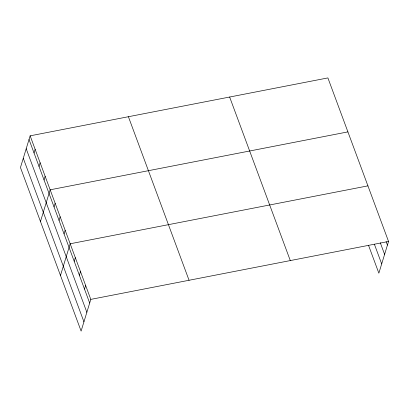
<?xml version="1.0" encoding="UTF-8"?>
<svg xmlns="http://www.w3.org/2000/svg" width="409" height="409" viewBox="0 0 409 409"><rect width="100%" height="100%" fill="white"/><g stroke="black" fill="none" stroke-linecap="round" stroke-linejoin="round"><path stroke-width="0.61" d="M30.143 135.829L20.45 167.532L81.105 331.086L90.798 299.383L30.143 135.829L327.895 77.915L388.55 241.468L378.857 273.171L368.545 245.369M34.029 152.971L35.148 149.321M39.034 166.463L40.148 162.813M44.039 179.955L45.154 176.31M40.465 221.504L50.159 189.802L347.911 131.887M54.044 206.944L55.164 203.293M59.049 220.436L60.164 216.785M64.055 233.928L65.169 230.282M60.481 275.477L70.174 243.774L367.926 185.86M74.213 261.325L75.328 257.675M79.372 275.226L80.486 271.576M84.525 289.127L85.639 285.482M90.798 299.383L388.55 241.468M386.147 241.642L387.435 245.119M380.309 242.793L384.603 254.378M374.383 244.219L381.689 263.912M229.638 97.025L290.293 260.579M128.4 116.718L189.055 280.272M29.029 139.479L89.678 303.033M26.196 148.733L86.851 312.287M23.282 158.273L83.932 321.827"/></g></svg>
